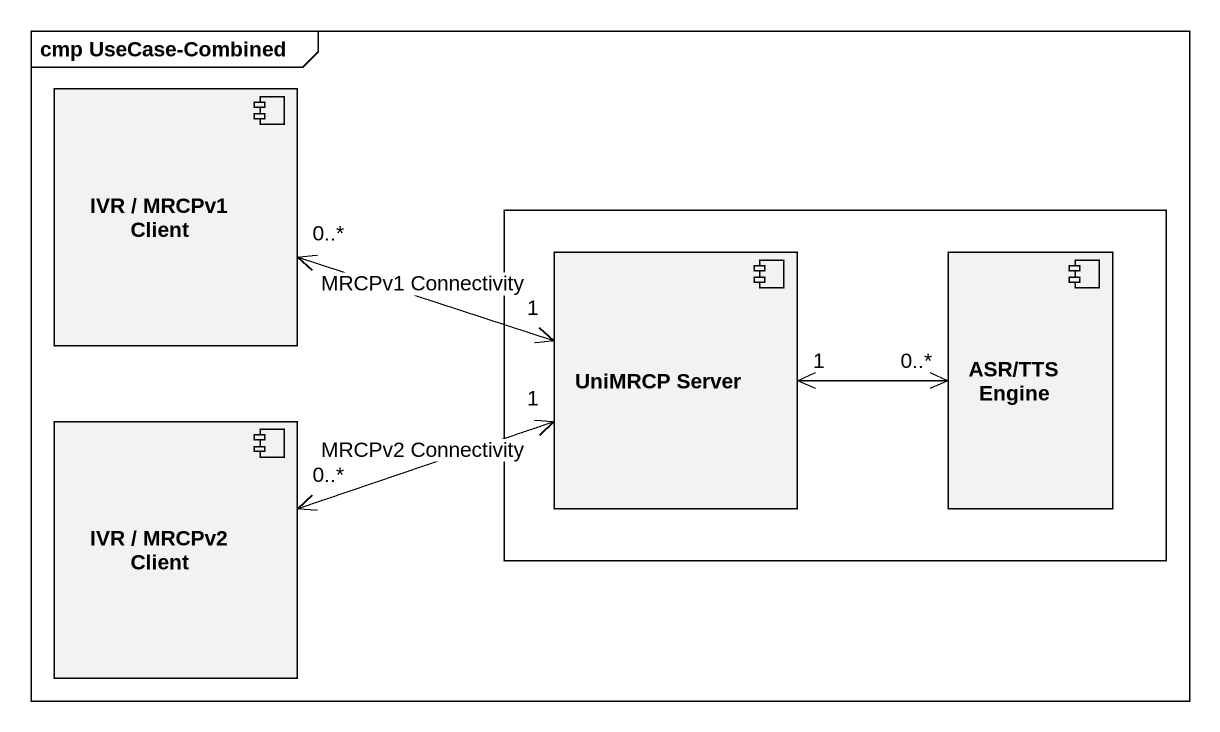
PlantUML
@startuml
mainframe cmp UseCase-Combined
component "IVR / MRCPv1 Client" as IVR_MRCPv1_Client
rectangle " " as rectangle1 {
  component "UniMRCP Server" as UniMRCP_Server
  component "ASR/TTS Engine" as ASR_TTS_Engine
}
component "IVR / MRCPv2 Client" as IVR_MRCPv2_Client
UniMRCP_Server "1" <-left-> "0..*" IVR_MRCPv1_Client : MRCPv1 Connectivity
UniMRCP_Server "1" <-right-> "0..*" ASR_TTS_Engine
UniMRCP_Server "1" <-left-> "0..*" IVR_MRCPv2_Client : MRCPv2 Connectivity
@enduml
